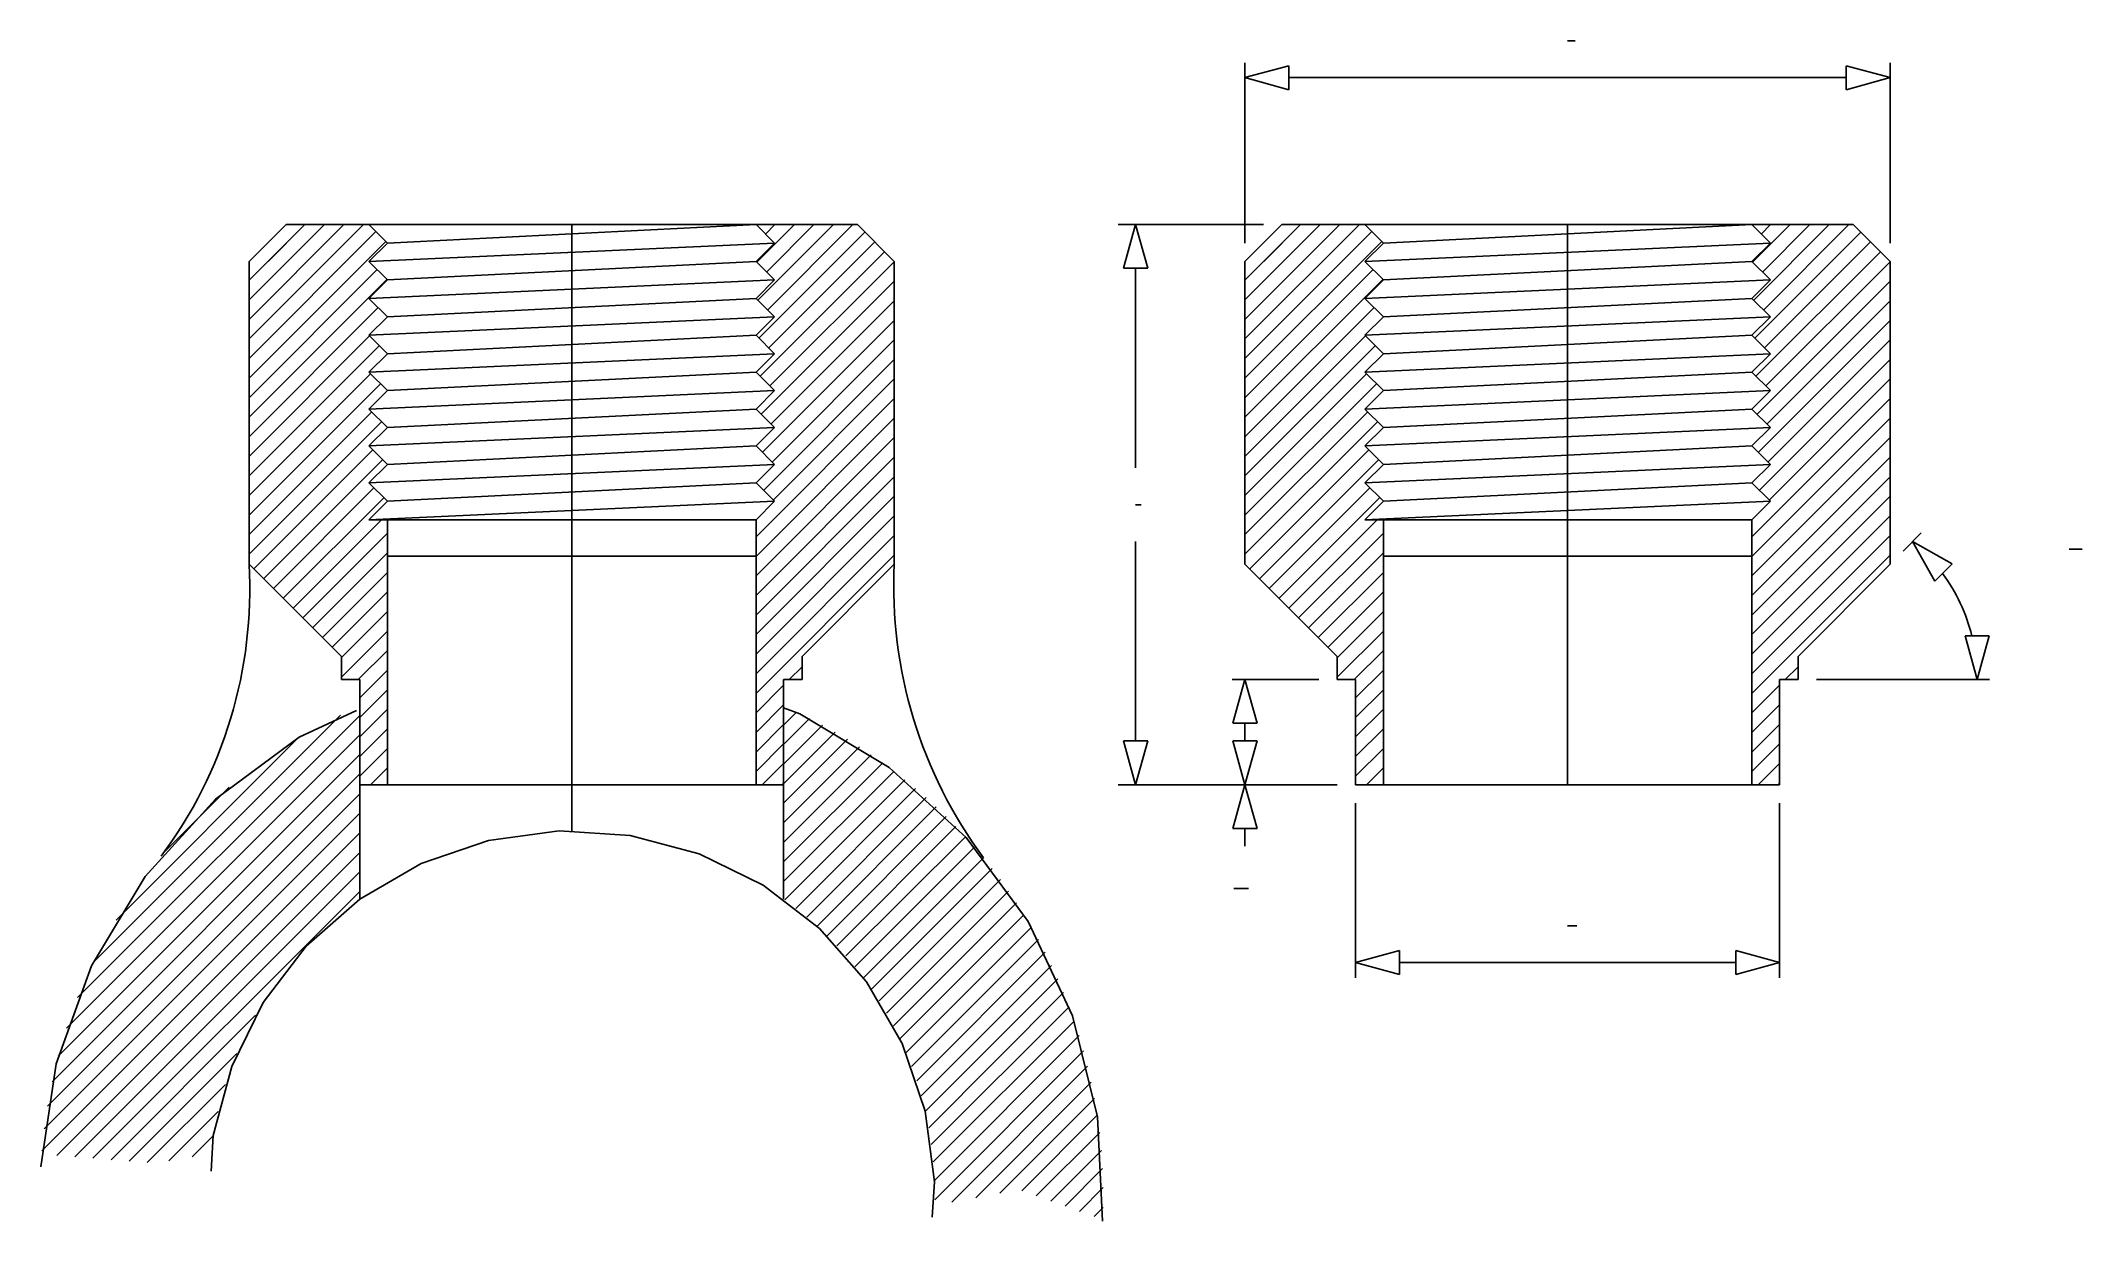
# Model space of a CAD drawing. Extents: x 343 to 1451, y 289 to 929.
import ezdxf

# ---------------------------------------------------------------- set-up
doc = ezdxf.new("R2010")
doc.units = 0
doc.header["$MEASUREMENT"] = 0
doc.layers.get('0').update_dxf_attribs({"linetype": 'CONTINUOUS'})
doc.layers.add('1', color=7, linetype='CONTINUOUS')

msp = doc.modelspace()

# ---------------------------------------------------------------- linework, layer by layer
at = {"color": 4, "linetype": 'Continuous'}
for p, q in [((456.3, 788.5), (497.1, 829.3)), ((456.3, 777.9), (507.7, 829.3)), ((456.3, 799.1), (486.5, 829.3)), ((456.3, 767.3), (518.3, 829.3)), ((456.3, 756.7), (525.1, 825.5)), ((456.3, 746.1), (530.4, 820.2)), ((731.7, 808.9), (752.1, 829.3)), ((732.3, 788.3), (773.3, 829.3)), ((732.9, 767.7), (790.4, 825.2)), ((736.4, 824.2), (741.5, 829.3)), ((736.4, 824.2), (741.5, 829.3)), ((737, 803.6), (762.7, 829.3)), ((737.6, 783), (783.9, 829.3)), ((738.2, 762.4), (795.7, 819.9)), ((996.6, 788.5), (1037.4, 829.3)), ((996.6, 777.9), (1048.1, 829.3)), ((996.6, 799.1), (1026.8, 829.3)), ((996.6, 767.3), (1058.7, 829.3)), ((996.6, 756.7), (1065.5, 825.5)), ((996.6, 746.1), (1070.8, 820.2)), ((1272, 808.9), (1292.4, 829.3)), ((1272.7, 788.3), (1313.7, 829.3)), ((1273.3, 767.7), (1330.8, 825.2)), ((1276.7, 824.2), (1281.8, 829.3)), ((1276.7, 824.2), (1281.8, 829.3)), ((1277.4, 803.6), (1303.1, 829.3)), ((1278, 783), (1324.3, 829.3)), ((1278.6, 762.4), (1336.1, 819.9)), ((456.3, 799.1), (476.5, 819.3)), ((733.5, 747.1), (801, 814.6)), ((738.8, 741.8), (806.3, 809.2)), ((996.6, 799.1), (1016.8, 819.3)), ((1273.9, 747.1), (1341.4, 814.6)), ((1279.2, 741.8), (1346.7, 809.2)), ((456.3, 735.4), (525.7, 804.9)), ((456.3, 724.8), (531, 799.6)), ((734.1, 726.5), (806.3, 798.6)), ((996.6, 735.4), (1066.1, 804.9)), ((996.6, 724.8), (1071.4, 799.6)), ((1274.5, 726.5), (1346.7, 798.6)), ((739.4, 721.1), (806.3, 788)), ((1279.8, 721.1), (1346.7, 788)), ((456.3, 714.2), (526.3, 784.3)), ((734.7, 705.8), (806.3, 777.4)), ((996.6, 714.2), (1066.7, 784.3)), ((1275.1, 705.8), (1346.7, 777.4)), ((456.3, 703.6), (521.6, 769)), ((740, 700.5), (806.3, 766.8)), ((996.6, 703.6), (1062, 769)), ((1280.4, 700.5), (1346.7, 766.8)), ((456.3, 693), (526.9, 763.6)), ((735.3, 685.2), (806.3, 756.2)), ((996.6, 693), (1067.3, 763.6)), ((1275.7, 685.2), (1346.7, 756.2)), ((456.3, 682.4), (522.2, 748.3)), ((456.3, 671.8), (527.5, 743)), ((740.6, 679.9), (806.3, 745.6)), ((996.6, 682.4), (1062.6, 748.3)), ((996.6, 671.8), (1067.9, 743)), ((1281, 679.9), (1346.7, 745.6)), ((731.3, 660), (806.3, 735)), ((1271.6, 660), (1346.7, 735)), ((456.3, 661.2), (522.8, 727.7)), ((456.3, 650.6), (528.1, 722.4)), ((731.3, 649.4), (806.3, 724.4)), ((996.6, 661.2), (1063.2, 727.7)), ((996.6, 650.6), (1068.5, 722.4)), ((1271.6, 649.4), (1346.7, 724.4)), ((731.3, 638.8), (806.3, 713.8)), ((1271.6, 638.8), (1346.7, 713.8)), ((458.8, 642.6), (523.4, 707.1)), ((464.1, 637.3), (528.7, 701.8)), ((731.3, 628.2), (806.3, 703.2)), ((999.2, 642.6), (1063.8, 707.1)), ((1004.5, 637.3), (1069.1, 701.8)), ((1271.6, 628.2), (1346.7, 703.2)), ((731.3, 617.6), (806.3, 692.6)), ((1271.6, 617.6), (1346.7, 692.6)), ((469.4, 632), (524, 686.5)), ((474.8, 626.7), (529.3, 681.2)), ((731.3, 607), (806.3, 682)), ((1009.8, 632), (1064.4, 686.5)), ((1015.1, 626.7), (1069.7, 681.2)), ((1271.6, 607), (1346.7, 682)), ((480.1, 621.4), (528, 669.3)), ((731.3, 596.3), (806.3, 671.3)), ((1020.4, 621.4), (1068.4, 669.3)), ((1271.6, 596.3), (1346.7, 671.3)), ((485.4, 616), (531.3, 662)), ((731.3, 585.7), (806.3, 660.7)), ((1025.7, 616), (1071.7, 662)), ((1271.6, 585.7), (1346.7, 660.7)), ((490.7, 610.7), (531.3, 651.3)), ((731.3, 575.1), (806.3, 650.1)), ((1031, 610.7), (1071.7, 651.3)), ((1271.6, 575.1), (1346.7, 650.1)), ((496, 605.4), (531.3, 640.7)), ((1036.4, 605.4), (1071.7, 640.7)), ((501.3, 600.1), (531.3, 630.1)), ((1041.7, 600.1), (1071.7, 630.1)), ((506.6, 594.8), (531.3, 619.5)), ((1047, 594.8), (1071.7, 619.5)), ((506.3, 583.9), (531.3, 608.9)), ((515.5, 582.6), (531.3, 598.3)), ((1046.7, 583.9), (1071.7, 608.9)), ((1055.9, 582.6), (1071.7, 598.3)), ((516.3, 572.7), (531.3, 587.7)), ((749.3, 582.6), (756.3, 589.5)), ((1056.6, 572.7), (1071.7, 587.7)), ((1289.7, 582.6), (1296.7, 589.5)), ((516.3, 562.1), (531.3, 577.1)), ((731.3, 564.5), (746.3, 579.5)), ((1056.6, 562.1), (1071.7, 577.1)), ((1271.6, 564.5), (1286.7, 579.5)), ((516.3, 551.5), (531.3, 566.5)), ((731.3, 553.9), (746.3, 568.9)), ((746.3, 557.9), (753.3, 564.9)), ((1056.6, 551.5), (1071.7, 566.5)), ((1271.6, 553.9), (1286.7, 568.9)), ((363.2, 410.2), (516.3, 563.2)), ((371.6, 429.1), (505.8, 563.3)), ((516.3, 540.9), (531.3, 555.9)), ((731.3, 543.3), (746.3, 558.3)), ((746.3, 547.3), (760.4, 561.5)), ((746.3, 536.7), (767.4, 557.9)), ((746.3, 526.1), (774.3, 554.1)), ((1056.6, 540.9), (1071.7, 555.9)), ((1271.6, 543.3), (1286.7, 558.3)), ((357.2, 393.5), (516.3, 552.6)), ((384.1, 452.2), (482.7, 550.8)), ((516.3, 530.3), (531.3, 545.3)), ((731.3, 532.7), (746.3, 547.7)), ((746.3, 515.5), (780.9, 550.2)), ((746.3, 504.9), (787.5, 546.1)), ((1056.6, 530.3), (1071.7, 545.3)), ((1271.6, 532.7), (1286.7, 547.7)), ((352.7, 378.4), (516.3, 542)), ((522.2, 525.6), (531.3, 534.7)), ((734.7, 525.6), (746.3, 537.1)), ((746.3, 494.3), (793.8, 541.8)), ((746.3, 483.7), (800.1, 537.5)), ((746.3, 473.1), (806.2, 532.9)), ((1062.6, 525.6), (1071.7, 534.7)), ((1275.1, 525.6), (1286.7, 537.1)), ((346.8, 351.3), (516.3, 520.7)), ((349.3, 364.4), (516.3, 531.4)), ((409.7, 488.5), (445.5, 524.2)), ((745.3, 525.6), (746.3, 526.5)), ((746.9, 463.1), (812.1, 528.3)), ((753, 458.5), (817.9, 523.5)), ((1285.7, 525.6), (1286.7, 526.5)), ((345, 338.9), (516.3, 510.1)), ((758.8, 453.8), (823.6, 518.6)), ((764.4, 448.8), (829.1, 513.5)), ((343.8, 327.1), (516.3, 499.5)), ((769.9, 443.6), (834.5, 508.3)), ((775.1, 438.2), (839.7, 502.9)), ((351.9, 324.5), (516.3, 488.9)), ((780.1, 432.7), (844.9, 497.4)), ((784.9, 426.9), (849.8, 491.8)), ((361.7, 323.7), (516.3, 478.3)), ((789.6, 420.9), (854.7, 486)), ((794, 414.7), (859.4, 480.1)), ((371.5, 323), (516.3, 467.7)), ((798.2, 408.3), (863.9, 474.1)), ((802.1, 401.7), (868.3, 467.9)), ((805.9, 394.8), (872.6, 461.5)), ((809.4, 387.7), (876.7, 455)), ((812.7, 380.4), (880.7, 448.4)), ((815.7, 372.8), (884.5, 441.6)), ((818.5, 365), (888.2, 434.7)), ((821, 356.8), (891.7, 427.6)), ((823.1, 348.4), (895, 420.3)), ((825, 339.6), (898.2, 412.9)), ((381.4, 322.2), (459.8, 400.6)), ((826.4, 330.5), (901.2, 405.2)), ((827.5, 321), (904, 397.4)), ((828.1, 311), (906.6, 389.5)), ((391.2, 321.4), (449.6, 379.8)), ((828.3, 300.5), (909, 381.3)), ((837.6, 299.2), (911.2, 372.9)), ((401, 320.7), (443.4, 363.1)), ((850.6, 301.6), (913.2, 364.3)), ((863.6, 304.1), (915, 355.4)), ((412.7, 321.7), (439.4, 348.4)), ((875.6, 305.4), (916.5, 346.3)), ((425.4, 323.8), (436.8, 335.2)), ((883.4, 302.6), (917.8, 337)), ((891.2, 299.8), (918.7, 327.3)), ((899, 297), (919.4, 317.4)), ((906.9, 294.2), (919.7, 307.1)), ((914.7, 291.5), (919.6, 296.4))]:
    msp.add_line(p, q, dxfattribs=at)
at = {"layer": '1', "color": 5, "linetype": 'Continuous'}
for p, q in [((1171.7, 929), (1175.7, 929)), ((937.3, 677.4), (940.3, 677.4)), ((990.6, 469.3), (998.6, 469.3)), ((1171.7, 449.1), (1176.7, 449.1))]:
    msp.add_line(p, q, dxfattribs=at)
at = {"layer": '1', "color": 3, "linetype": 'Continuous'}
for p, q in [((996.6, 819.3), (996.6, 917.1)), ((996.6, 909), (1020.4, 915.5)), ((996.6, 909), (1020.4, 902.4)), ((1020.4, 902.4), (1020.4, 915.5)), ((1020.4, 909), (1322.9, 909)), ((1346.7, 909), (1322.9, 915.5)), ((1322.9, 915.5), (1322.9, 902.4)), ((1346.7, 909), (1322.9, 902.4)), ((1346.7, 819.3), (1346.7, 917.1)), ((927.8, 829.3), (1006.6, 829.3)), ((937.3, 829.3), (930.7, 805.6)), ((937.3, 829.3), (943.9, 805.6)), ((930.7, 805.6), (943.9, 805.6)), ((937.3, 697.4), (937.3, 805.6)), ((937.3, 549.3), (937.3, 657.4)), ((1353.7, 652.2), (1363.6, 662.1)), ((1358.9, 657.4), (1380.3, 645.3)), ((1358.9, 657.4), (1371, 636)), ((1371, 636), (1380.3, 645.3)), ((1394, 582.6), (1387.4, 606.3)), ((1400.5, 606.3), (1387.4, 606.3)), ((1394, 582.6), (1400.5, 606.3)), ((989.7, 582.6), (1036.7, 582.6)), ((996.6, 582.6), (990.1, 558.9)), ((996.6, 582.6), (1003.2, 558.9)), ((1306.7, 582.6), (1400.6, 582.6)), ((990.1, 558.9), (1003.2, 558.9)), ((996.6, 549.3), (996.6, 558.9)), ((937.3, 525.6), (930.7, 549.3)), ((943.9, 549.3), (930.7, 549.3)), ((937.3, 525.6), (943.9, 549.3)), ((996.6, 525.6), (990.1, 549.3)), ((1003.2, 549.3), (990.1, 549.3)), ((996.6, 525.6), (1003.2, 549.3)), ((927.8, 525.6), (1046.7, 525.6)), ((996.6, 525.6), (990.1, 501.9)), ((996.6, 525.6), (1003.2, 501.9)), ((1056.6, 420.9), (1056.6, 515.6)), ((1286.7, 420.9), (1286.7, 515.6)), ((990.1, 501.9), (1003.2, 501.9)), ((996.6, 492.3), (996.6, 501.9)), ((1056.6, 429.1), (1080.4, 435.7)), ((1080.4, 422.6), (1080.4, 435.7)), ((1286.7, 429.1), (1262.9, 435.7)), ((1262.9, 435.7), (1262.9, 422.6)), ((1056.6, 429.1), (1080.4, 422.6)), ((1080.4, 429.1), (1262.9, 429.1)), ((1286.7, 429.1), (1262.9, 422.6))]:
    msp.add_line(p, q, dxfattribs=at)
at = {"layer": '1', "color": 7, "linetype": 'Continuous'}
for p, q in [((456.3, 809.3), (476.3, 829.3)), ((476.3, 829.3), (786.3, 829.3)), ((521.3, 829.3), (531.3, 819.3)), ((731.3, 829.3), (531.3, 819.3)), ((731.3, 829.3), (741.3, 819.3)), ((806.3, 809.3), (786.3, 829.3)), ((996.6, 809.3), (1016.6, 829.3)), ((1016.6, 829.3), (1326.7, 829.3)), ((1061.6, 829.3), (1071.7, 819.3)), ((1271.6, 829.3), (1071.7, 819.3)), ((1271.6, 829.3), (1281.7, 819.3)), ((1346.7, 809.3), (1326.7, 829.3)), ((456.3, 809.3), (456.3, 645.1)), ((531.3, 819.3), (521.3, 809.3)), ((521.3, 809.3), (531.3, 799.3)), ((531.3, 799.3), (731.3, 809.3)), ((741.3, 819.3), (731.3, 809.3)), ((731.3, 809.3), (741.3, 799.3)), ((806.3, 809.3), (806.3, 645.1)), ((996.6, 809.3), (996.6, 645.1)), ((1071.7, 819.3), (1061.6, 809.3)), ((1061.6, 809.3), (1071.7, 799.3)), ((1071.7, 799.3), (1271.6, 809.3)), ((1281.7, 819.3), (1271.6, 809.3)), ((1271.6, 809.3), (1281.7, 799.3)), ((1346.7, 809.3), (1346.7, 645.1)), ((531.3, 799.3), (521.3, 789.3)), ((741.3, 799.3), (731.3, 789.3)), ((1071.7, 799.3), (1061.6, 789.3)), ((1281.7, 799.3), (1271.6, 789.3)), ((521.3, 789.3), (531.3, 779.3)), ((731.3, 789.3), (531.3, 779.3)), ((731.3, 789.3), (741.3, 779.3)), ((1061.6, 789.3), (1071.7, 779.3)), ((1271.6, 789.3), (1071.7, 779.3)), ((1271.6, 789.3), (1281.7, 779.3)), ((531.3, 779.3), (521.3, 769.3)), ((741.3, 779.3), (731.3, 769.3)), ((1071.7, 779.3), (1061.6, 769.3)), ((1281.7, 779.3), (1271.6, 769.3)), ((521.3, 769.3), (531.3, 759.3)), ((531.3, 759.3), (731.3, 769.3)), ((731.3, 769.3), (741.3, 759.3)), ((1061.6, 769.3), (1071.7, 759.3)), ((1071.7, 759.3), (1271.6, 769.3)), ((1271.6, 769.3), (1281.7, 759.3)), ((531.3, 759.3), (521.3, 749.3)), ((741.3, 759.3), (731.3, 749.3)), ((1071.7, 759.3), (1061.6, 749.3)), ((1281.7, 759.3), (1271.6, 749.3)), ((521.3, 749.3), (531.3, 739.3)), ((731.3, 749.3), (531.3, 739.3)), ((731.3, 749.3), (741.3, 739.3)), ((1061.6, 749.3), (1071.7, 739.3)), ((1271.6, 749.3), (1071.7, 739.3)), ((1271.6, 749.3), (1281.7, 739.3)), ((531.3, 739.3), (521.3, 729.3)), ((741.3, 739.3), (731.3, 729.3)), ((1071.7, 739.3), (1061.6, 729.3)), ((1281.7, 739.3), (1271.6, 729.3)), ((521.3, 729.3), (531.3, 719.3)), ((531.3, 719.3), (731.3, 729.3)), ((731.3, 729.3), (741.3, 719.3)), ((1061.6, 729.3), (1071.7, 719.3)), ((1071.7, 719.3), (1271.6, 729.3)), ((1271.6, 729.3), (1281.7, 719.3)), ((531.3, 719.3), (521.3, 709.3)), ((521.3, 709.3), (531.3, 699.3)), ((731.3, 709.3), (531.3, 699.3)), ((741.3, 719.3), (731.3, 709.3)), ((731.3, 709.3), (741.3, 699.3)), ((1071.7, 719.3), (1061.6, 709.3)), ((1061.6, 709.3), (1071.7, 699.3)), ((1271.6, 709.3), (1071.7, 699.3)), ((1281.7, 719.3), (1271.6, 709.3)), ((1271.6, 709.3), (1281.7, 699.3)), ((531.3, 699.3), (521.3, 689.3)), ((741.3, 699.3), (731.3, 689.3)), ((1071.7, 699.3), (1061.6, 689.3)), ((1281.7, 699.3), (1271.6, 689.3)), ((521.3, 689.3), (531.3, 679.3)), ((531.3, 679.3), (731.3, 689.3)), ((731.3, 689.3), (741.3, 679.3)), ((1061.6, 689.3), (1071.7, 679.3)), ((1071.7, 679.3), (1271.6, 689.3)), ((1271.6, 689.3), (1281.7, 679.3)), ((531.3, 679.3), (521.3, 669.3)), ((741.3, 679.3), (731.3, 669.3)), ((1071.7, 679.3), (1061.6, 669.3)), ((1281.7, 679.3), (1271.6, 669.3)), ((731.3, 669.3), (521.3, 669.3)), ((531.3, 669.3), (531.3, 525.6)), ((731.3, 525.6), (731.3, 669.3)), ((1271.6, 669.3), (1061.6, 669.3)), ((1071.7, 669.3), (1071.7, 525.6)), ((1271.6, 525.6), (1271.6, 669.3)), ((456.3, 645.1), (506.3, 595.1)), ((531.3, 649.6), (731.3, 649.6)), ((806.3, 645.1), (756.3, 595.1)), ((806.3, 645.1), (756.3, 595.1)), ((996.6, 645.1), (1046.7, 595.1)), ((1071.7, 649.6), (1271.6, 649.6)), ((1346.7, 645.1), (1296.7, 595.1)), ((506.3, 595.1), (506.3, 582.6)), ((756.3, 582.6), (756.3, 595.1)), ((756.3, 595.1), (756.3, 582.6)), ((1046.7, 595.1), (1046.7, 582.6)), ((1296.7, 582.6), (1296.7, 595.1)), ((506.3, 582.6), (516.3, 582.6)), ((516.3, 582.6), (516.3, 463.6)), ((746.3, 463.6), (746.3, 582.6)), ((746.3, 582.6), (756.3, 582.6)), ((1046.7, 582.6), (1056.6, 582.6)), ((1056.6, 582.6), (1056.6, 525.6)), ((1286.7, 525.6), (1286.7, 582.6)), ((1286.7, 582.6), (1296.7, 582.6)), ((514.5, 565.9), (483.4, 551.3)), ((755.1, 564.1), (746.3, 567.3)), ((803.5, 534.9), (755.1, 564.1)), ((483.4, 551.3), (438, 517.7)), ((845.3, 496.9), (803.5, 534.9)), ((516.3, 525.6), (746.3, 525.6)), ((1056.6, 525.6), (1286.7, 525.6)), ((438, 517.7), (399.9, 475.8)), ((624.5, 500.5), (586.2, 495.4)), ((663.1, 498), (624.5, 500.5)), ((586.2, 495.4), (549.7, 482.9)), ((700.4, 488.1), (663.1, 498)), ((735.1, 471.1), (700.4, 488.1)), ((878.9, 451.4), (845.3, 496.9)), ((549.7, 482.9), (516.3, 463.6)), ((399.9, 475.8), (370.8, 427.4)), ((765.7, 447.6), (735.1, 471.1)), ((516.3, 463.6), (487.3, 438.1)), ((791.2, 418.6), (765.7, 447.6)), ((903, 400.3), (878.9, 451.4)), ((487.3, 438.1), (463.8, 407.4)), ((370.8, 427.4), (351.6, 374.2)), ((810.6, 385.2), (791.2, 418.6)), ((463.8, 407.4), (446.8, 372.7)), ((916.6, 345.4), (903, 400.3)), ((823.1, 348.6), (810.6, 385.2)), ((351.6, 374.2), (343.2, 318.4)), ((446.8, 372.7), (436.8, 335.4)), ((828.2, 310.3), (823.1, 348.6)), ((919.3, 288.9), (916.6, 345.4)), ((436.8, 335.4), (435.6, 316.1)), ((826.9, 291.1), (828.2, 310.3))]:
    msp.add_line(p, q, dxfattribs=at)
at = {"layer": '1', "color": 4, "linetype": 'Continuous'}
for p, q in [((631.3, 829.3), (631.3, 500.6)), ((1171.7, 829.3), (1171.7, 525.6)), ((521.3, 809.3), (741.3, 819.3)), ((1061.6, 809.3), (1281.7, 819.3)), ((521.3, 789.3), (741.3, 799.3)), ((1061.6, 789.3), (1281.7, 799.3)), ((521.3, 769.3), (741.3, 779.3)), ((1061.6, 769.3), (1281.7, 779.3)), ((521.3, 749.3), (741.3, 759.3)), ((1061.6, 749.3), (1281.7, 759.3)), ((521.3, 729.3), (741.3, 739.3)), ((1061.6, 729.3), (1281.7, 739.3)), ((521.3, 709.3), (741.3, 719.3)), ((1061.6, 709.3), (1281.7, 719.3)), ((521.3, 689.3), (741.3, 699.3)), ((1061.6, 689.3), (1281.7, 699.3)), ((521.3, 669.3), (741.3, 679.3)), ((1061.6, 669.3), (1281.7, 679.3))]:
    msp.add_line(p, q, dxfattribs=at)
at = {"layer": '1', "color": 2, "linetype": 'Continuous'}
msp.add_line((1443.9, 653.3), (1450.9, 653.3), dxfattribs=at)
at = {"layer": '1', "color": 7, "linetype": 'Continuous'}
for centre, radius, start, end in [((215, 631.5), 241.6, 323.2176, 3.2291), ((1053.9, 633.6), 247.9, 177.3391, 216.552)]:
    msp.add_arc(centre, radius, start, end, dxfattribs=at)
at = {"layer": '1', "color": 3, "linetype": 'Continuous'}
msp.add_arc((1296.7, 582.6), 97.3, 14.1058, 36.2395, dxfattribs=at)

doc.saveas('drawing.dxf')
